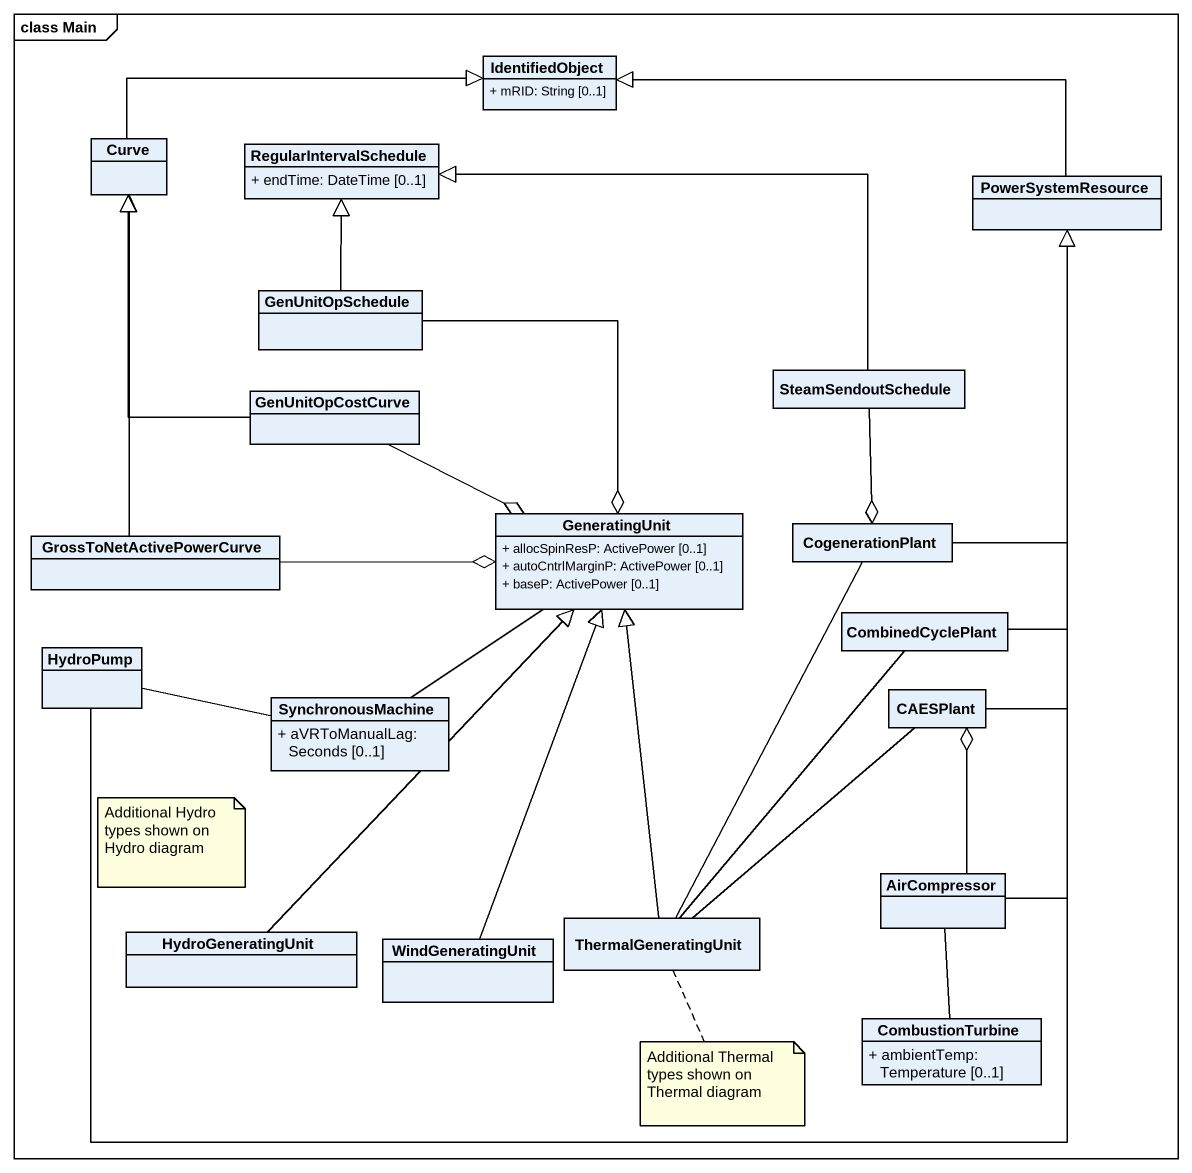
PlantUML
@startuml
mainframe class Main
hide circle
hide empty members
skinparam classAttributeIconSize 0
class IdentifiedObject {
  + mRID: String [0..1]
}
class Curve
class RegularIntervalSchedule {
  + endTime: DateTime [0..1]
}
class PowerSystemResource
class GenUnitOpSchedule
class GenUnitOpCostCurve
class SteamSendoutSchedule
class GeneratingUnit {
  + allocSpinResP: ActivePower [0..1]
  + autoCntrlMarginP: ActivePower [0..1]
  + baseP: ActivePower [0..1]
}
class GrossToNetActivePowerCurve
class CogenerationPlant
class HydroPump
class CombinedCyclePlant
class SynchronousMachine {
  + aVRToManualLag: Seconds [0..1]
}
class CAESPlant
class AirCompressor
class HydroGeneratingUnit
class WindGeneratingUnit
class ThermalGeneratingUnit
class CombustionTurbine {
  + ambientTemp: Temperature [0..1]
}
Curve -right-|> IdentifiedObject
PowerSystemResource -left-|> IdentifiedObject
GenUnitOpSchedule -up-|> RegularIntervalSchedule
GenUnitOpSchedule --o GeneratingUnit
GenUnitOpCostCurve -up-|> Curve
GenUnitOpCostCurve -right-o GeneratingUnit
SteamSendoutSchedule -left-|> RegularIntervalSchedule
SteamSendoutSchedule --o CogenerationPlant
GeneratingUnit -- SynchronousMachine
GrossToNetActivePowerCurve -up-|> Curve
GrossToNetActivePowerCurve -right-o GeneratingUnit
CogenerationPlant -up-|> PowerSystemResource
CogenerationPlant -- ThermalGeneratingUnit
HydroPump -right-|> PowerSystemResource
CombinedCyclePlant -up-|> PowerSystemResource
CombinedCyclePlant -- ThermalGeneratingUnit
SynchronousMachine -left- HydroPump
CAESPlant -up-|> PowerSystemResource
CAESPlant o-- AirCompressor
CAESPlant -- ThermalGeneratingUnit
AirCompressor -up-|> PowerSystemResource
HydroGeneratingUnit -up-|> GeneratingUnit
WindGeneratingUnit -up-|> GeneratingUnit
ThermalGeneratingUnit -up-|> GeneratingUnit
CombustionTurbine -up- AirCompressor
note as N1
  Additional Hydro types shown on Hydro diagram
end note
note bottom of ThermalGeneratingUnit : Additional Thermal types shown on Thermal diagram
@enduml
